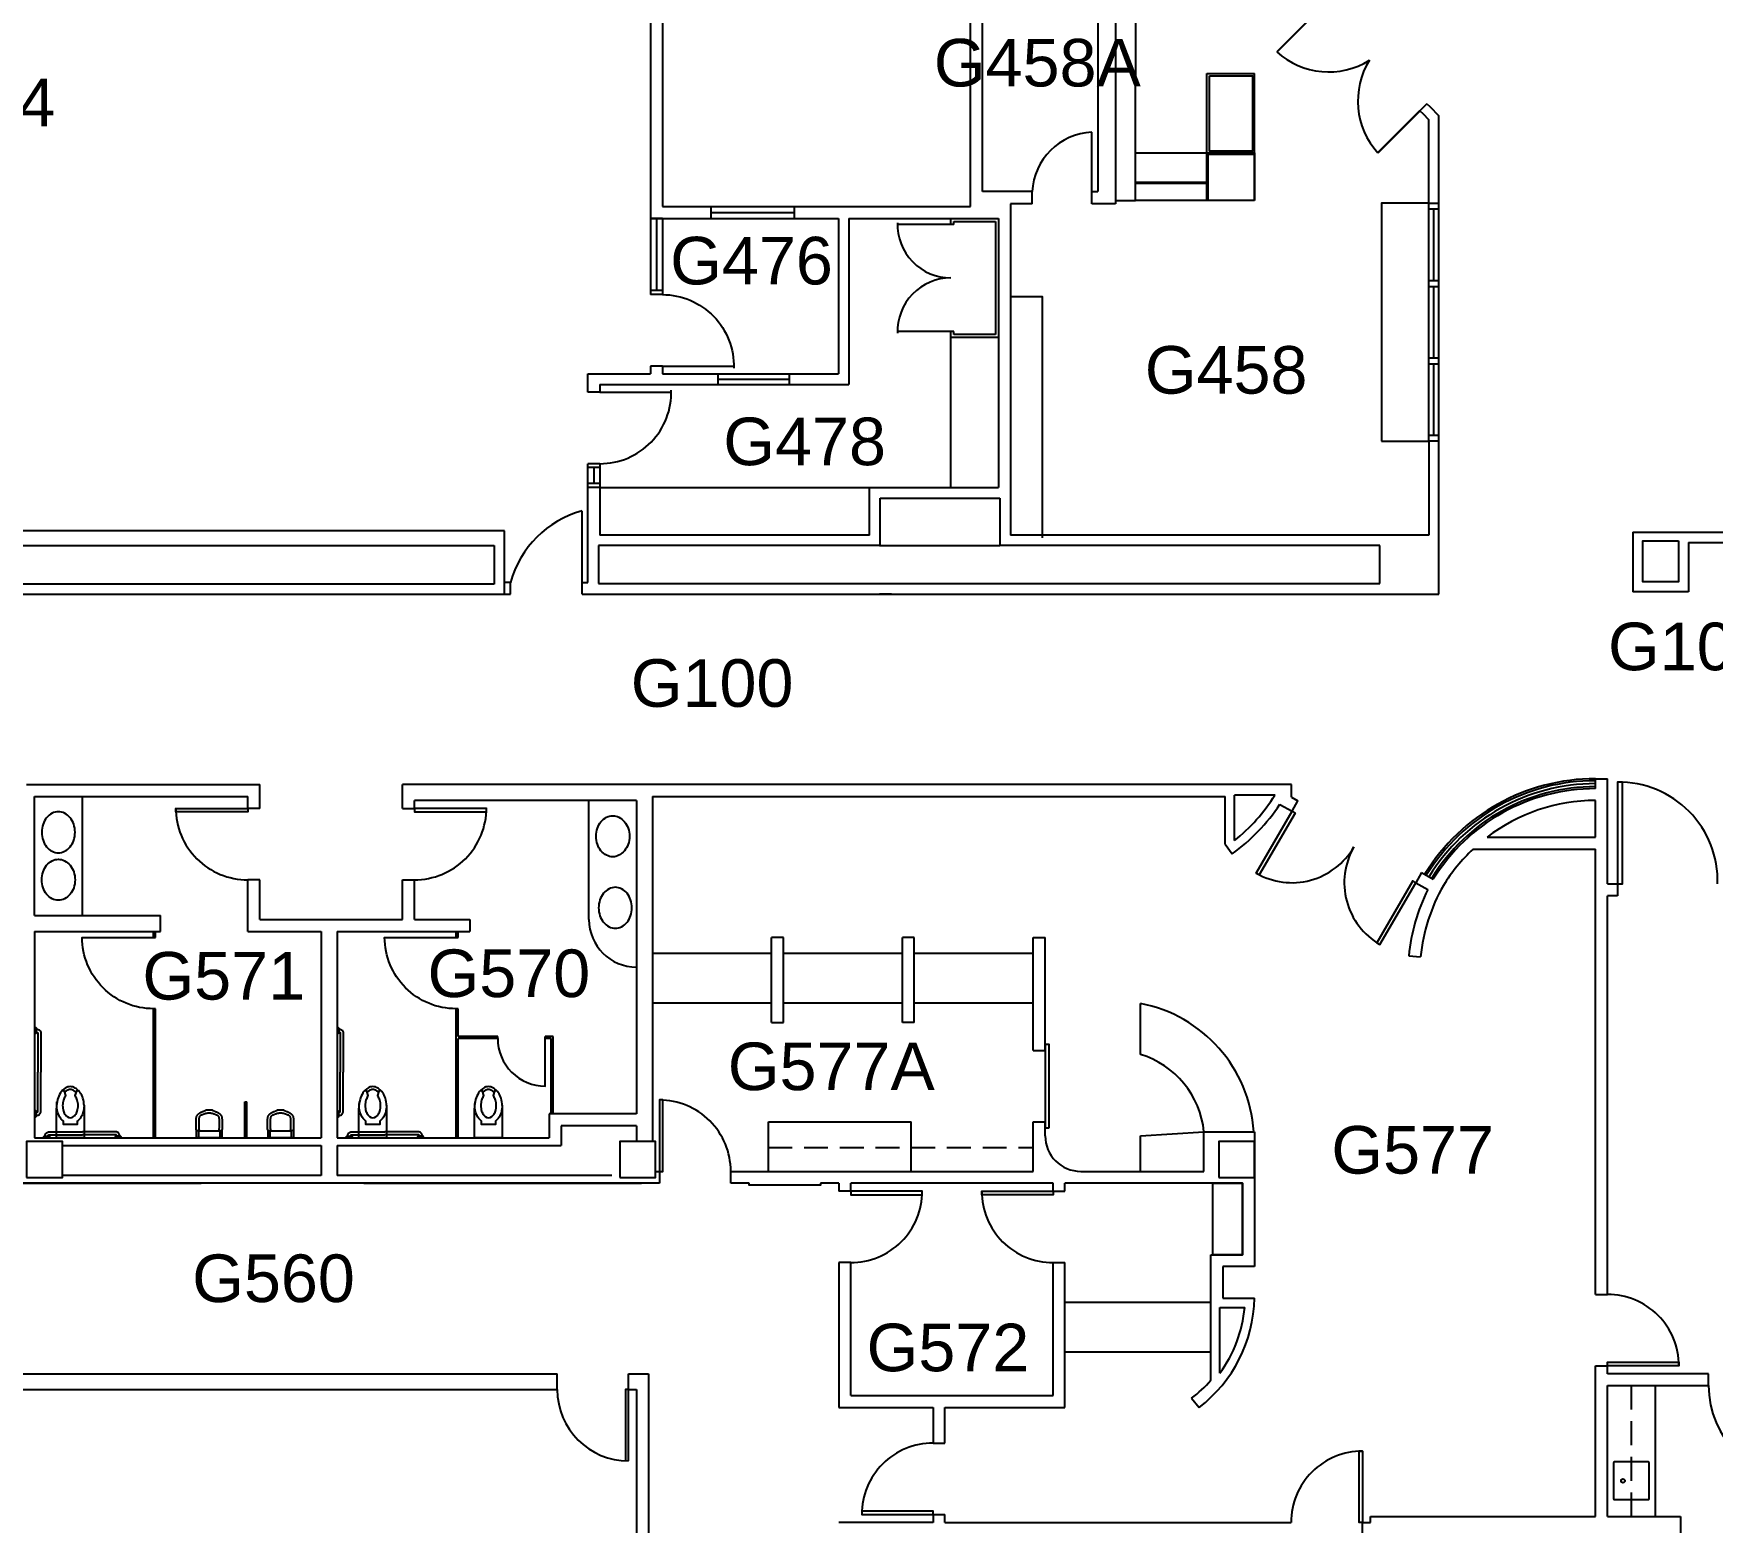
# Model space of a CAD drawing. Header units: inches. Extents: x -3386 to 4701, y -741 to 3764.
# Drawn here: x 1174 to 2020, y 1178 to 1929 of the extents above; entities that cross this region are included whole.
import ezdxf
from ezdxf.enums import TextEntityAlignment as Align

# ---------------------------------------------------------------- set-up
doc = ezdxf.new("R2010")
doc.units = ezdxf.units.IN
doc.header["$LTSCALE"] = 96
doc.header["$MEASUREMENT"] = 0
doc.linetypes.add('HIDDEN2', pattern=[0.1875, 0.125, -0.0625])
doc.layers.get('0').update_dxf_attribs({"linetype": 'CONTINUOUS'})
for name, color, linetype in [('A-ANNO-ROOM', 4, 'CONTINUOUS'), ('A-COLS', 5, 'CONTINUOUS'), ('A-DOOR', 2, 'CONTINUOUS'), ('A-FLOR-CASE', 3, 'CONTINUOUS'), ('A-FLOR-CASE-UPPR', 3, 'HIDDEN2'), ('A-FLOR-PFIX', 2, 'CONTINUOUS'), ('A-GLAZ', 2, 'CONTINUOUS'), ('A-GLAZ-SILL', 1, 'CONTINUOUS'), ('A-SHAFT', 1, 'CONTINUOUS'), ('A-WALL-FULL', 6, 'CONTINUOUS')]:
    doc.layers.add(name, color=color, linetype=linetype)
doc.styles.add('ARIAL', font='arial.ttf')

# ---------------------------------------------------------------- blocks, each defined once
blk = doc.blocks.new('90S1')
blk.add_line((-0.5, 0), (-0.5, 1))
blk.add_arc((-0.5, 0), 1, 0, 91.707)
blk = doc.blocks.new('90D1')
for p, q in [((-0.5, 0), (-0.5, 0.5)), ((0.5, 0), (0.5, 0.5))]:
    blk.add_line(p, q)
for centre, start, end in [((-0.5, 0), 0, 91.707), ((0.5, 0), 88.293, 180)]:
    blk.add_arc(centre, 0.5, start, end)
blk = doc.blocks.new('A$C701A6502')
for p, q in [((0, 9.02), (0, -9.02)), ((17.5, 9.5), (0.48, 9.5)), ((17.97, -9.02), (17.97, 9.02)), ((0.48, -9.5), (17.5, -9.5))]:
    blk.add_line(p, q)
blk.add_circle((4.78, 0), 0.955)
for centre, start, end in [((0.48, 9.02), 90, 180), ((17.5, 9.02), 0, 90), ((0.48, -9.02), 180, 270), ((17.5, -9.02), 270, 0)]:
    blk.add_arc(centre, 0.477, start, end)
blk = doc.blocks.new('LAVM1')
blk.add_lwpolyline([(12, -10.3, 0.118418), (15.12, -9.55, 0.104636), (17.94, -7.27, 0.089656), (19.73, -4.01, 0.081336), (20.4, 0.04, 0.081336), (19.73, 4.08, 0.089656), (17.94, 7.34, 0.104636), (15.12, 9.62, 0.118418), (12, 10.37, 0.118418), (8.88, 9.62, 0.104636), (6.06, 7.34, 0.089656), (4.27, 4.08, 0.081336), (3.6, 0.04, 0.081336), (4.27, -4.01, 0.089656), (6.06, -7.27, 0.104636), (8.88, -9.55, 0.118418)], format="xyb", close=True)
blk = doc.blocks.new('P6540017')
for p, q in [((-6.476668, -3.999249), (-6.476668, 0)), ((6.476668, 0), (-6.476668, 0)), ((-5.384939, -3.41854), (-5.40165, 0)), ((5.384939, -3.41854), (5.40165, 0)), ((6.476668, -3.999249), (6.476668, 0))]:
    blk.add_line(p, q)
blk.add_lwpolyline([(1.276042, -13.989583), (1.360779, -13.985006), (1.427572, -13.978353), (1.482402, -13.968526), (1.53125, -13.954427), (1.580098, -13.934957), (1.634928, -13.909017), (1.701721, -13.875509), (1.786458, -13.833333), (1.893688, -13.781774), (2.022228, -13.721642), (2.169462, -13.654128), (2.332774, -13.580424), (2.509547, -13.501724), (2.697167, -13.419218), (2.893016, -13.3341), (3.09448, -13.247561), (3.299165, -13.160467), (3.505566, -13.072377), (3.712402, -12.982523), (3.918392, -12.89014), (4.122254, -12.794459), (4.322706, -12.694713), (4.518468, -12.590135), (4.708258, -12.479957), (4.890897, -12.363609), (5.06562, -12.2413), (5.231764, -12.113435), (5.388667, -11.980421), (5.535666, -11.842662), (5.6721, -11.700564), (5.797305, -11.554532), (5.910619, -11.404973), (6.011604, -11.252328), (6.100715, -11.097186), (6.178631, -10.940173), (6.246033, -10.781915), (6.3036, -10.623037), (6.352012, -10.464164), (6.391948, -10.305923), (6.424087, -10.14894), (6.449144, -9.993656), (6.467974, -9.839783), (6.481466, -9.686848), (6.490511, -9.534381), (6.495997, -9.381908), (6.498814, -9.228958), (6.499852, -9.07506), (6.5, -8.91974), (6.5, -8.762657), (6.5, -8.603988), (6.5, -8.444041), (6.5, -8.283123), (6.5, -8.121541), (6.5, -7.959603), (6.5, -7.797616), (6.5, -7.635888), (6.5, -7.474725), (6.5, -7.314428), (6.5, -7.155297), (6.5, -6.997633), (6.5, -6.841736), (6.5, -6.687906), (6.5, -6.536444), (6.5, -6.38765), (6.5, -6.241782), (6.5, -6.098929), (6.5, -5.95914), (6.5, -5.822462), (6.5, -5.688944), (6.5, -5.558632), (6.5, -5.431575), (6.5, -5.307821), (6.5, -5.187415), (6.5, -5.070397), (6.5, -4.956807), (6.5, -4.846681), (6.5, -4.740059), (6.5, -4.636978), (6.5, -4.537478), (6.5, -4.441595), (6.49985, -4.34941), (6.498802, -4.261162), (6.495957, -4.177131), (6.490416, -4.097598), (6.481281, -4.022843), (6.467653, -3.953146), (6.448634, -3.888788), (6.423326, -3.830049), (6.390869, -3.777062), (6.350565, -3.729372), (6.301755, -3.686374), (6.243779, -3.647466), (6.175979, -3.612045), (6.097695, -3.579508), (6.008268, -3.549251), (5.90704, -3.52067), (5.79357, -3.493281), (5.668293, -3.467064), (5.531865, -3.442117), (5.384939, -3.41854), (5.228171, -3.396431), (5.062214, -3.375888), (4.887724, -3.357009), (4.705355, -3.339894), (4.515863, -3.324608), (4.320419, -3.311087), (4.120293, -3.299237), (3.916757, -3.28896), (3.711082, -3.280161), (3.504541, -3.272744), (3.298405, -3.266613), (3.093945, -3.261673), (2.892159, -3.25782), (2.692953, -3.254924), (2.495958, -3.25285), (2.300806, -3.251459), (2.107127, -3.250616), (1.914554, -3.250182), (1.722718, -3.250023), (1.53125, -3.25), (1.339844, -3.25), (1.148438, -3.25), (0.957031, -3.25), (0.765625, -3.25), (0.574219, -3.25), (0.382813, -3.25), (0.191406, -3.25), (0, -3.25), (-0.191406, -3.25), (-0.382813, -3.25), (-0.574219, -3.25), (-0.765625, -3.25), (-0.957031, -3.25), (-1.148438, -3.25), (-1.339844, -3.25), (-1.53125, -3.25), (-1.722718, -3.250023), (-1.914554, -3.250182), (-2.107127, -3.250616), (-2.300806, -3.251459), (-2.495958, -3.25285), (-2.692953, -3.254924), (-2.892159, -3.25782), (-3.093945, -3.261673), (-3.298405, -3.266613), (-3.504541, -3.272744), (-3.711082, -3.280161), (-3.916757, -3.28896), (-4.120293, -3.299237), (-4.320419, -3.311087), (-4.515863, -3.324608), (-4.705355, -3.339894), (-4.887724, -3.357009), (-5.062214, -3.375888), (-5.228171, -3.396431), (-5.384939, -3.41854), (-5.531865, -3.442117), (-5.668293, -3.467064), (-5.79357, -3.493281), (-5.90704, -3.52067), (-6.008268, -3.549251), (-6.097695, -3.579508), (-6.175979, -3.612045), (-6.243779, -3.647466), (-6.301755, -3.686374), (-6.350565, -3.729372), (-6.390869, -3.777062), (-6.423326, -3.830049), (-6.448634, -3.888788), (-6.467653, -3.953146), (-6.481281, -4.022843), (-6.490416, -4.097598), (-6.495957, -4.177131), (-6.498802, -4.261162), (-6.49985, -4.34941), (-6.5, -4.441595), (-6.5, -4.537478), (-6.5, -4.636978), (-6.5, -4.740059), (-6.5, -4.846681), (-6.5, -4.956807), (-6.5, -5.070397), (-6.5, -5.187415), (-6.5, -5.307821), (-6.5, -5.431575), (-6.5, -5.558632), (-6.5, -5.688944), (-6.5, -5.822462), (-6.5, -5.95914), (-6.5, -6.098929), (-6.5, -6.241782), (-6.5, -6.38765), (-6.5, -6.536444), (-6.5, -6.687906), (-6.5, -6.841736), (-6.5, -6.997633), (-6.5, -7.155297), (-6.5, -7.314428), (-6.5, -7.474725), (-6.5, -7.635888), (-6.5, -7.797616), (-6.5, -7.959603), (-6.5, -8.121541), (-6.5, -8.283123), (-6.5, -8.444041), (-6.5, -8.603988), (-6.5, -8.762657), (-6.5, -8.91974), (-6.499852, -9.07506), (-6.498814, -9.228958), (-6.495997, -9.381908), (-6.490511, -9.534381), (-6.481466, -9.686848), (-6.467974, -9.839783), (-6.449144, -9.993656), (-6.424087, -10.14894), (-6.391948, -10.305923), (-6.352012, -10.464164), (-6.3036, -10.623037), (-6.246033, -10.781915), (-6.178631, -10.940173), (-6.100715, -11.097186), (-6.011604, -11.252328), (-5.910619, -11.404973), (-5.797305, -11.554532), (-5.6721, -11.700564), (-5.535666, -11.842662), (-5.388667, -11.980421), (-5.231764, -12.113435), (-5.06562, -12.2413), (-4.890897, -12.363609), (-4.708258, -12.479957), (-4.518468, -12.590135), (-4.322706, -12.694713), (-4.122254, -12.794459), (-3.918392, -12.89014), (-3.712402, -12.982523), (-3.505566, -13.072377), (-3.299165, -13.160467), (-3.09448, -13.247561), (-2.893016, -13.3341), (-2.697167, -13.419218), (-2.509547, -13.501724), (-2.332774, -13.580424), (-2.169462, -13.654128), (-2.022228, -13.721642), (-1.893688, -13.781774), (-1.786458, -13.833333), (-1.701721, -13.875509), (-1.634928, -13.909017), (-1.580098, -13.934957), (-1.53125, -13.954427), (-1.482402, -13.968526), (-1.427572, -13.978353), (-1.360779, -13.985006), (-1.276042, -13.989583), (-1.168874, -13.993022), (-1.040771, -13.995605), (-0.894725, -13.997457), (-0.733724, -13.998698), (-0.56076, -13.999451), (0.816388, -13.999451)], close=True)
for points in [[(-4.654867, -3.332896), (-4.730614, -3.414787), (-4.800969, -3.527046), (-4.855377, -3.655759), (-4.896349, -3.80114), (-4.926393, -3.963399), (-4.948019, -4.142748), (-4.963736, -4.339399), (-4.975706, -4.55286), (-4.984701, -4.77983), (-4.991147, -5.016303), (-4.995467, -5.258276), (-4.998088, -5.501744), (-4.999433, -5.742701), (-4.999929, -5.977144), (-5, -6.201067), (-5, -6.411408), (-5, -6.608866), (-5, -6.795085), (-5, -6.971706), (-5, -7.140372), (-5, -7.302723), (-5, -7.460404), (-5, -7.615055), (-5, -7.768075), (-5, -7.91989), (-5, -8.070678), (-5, -8.220623), (-5, -8.369903), (-5, -8.518701), (-5, -8.667198), (-5, -8.815573), (-4.999852, -8.964016), (-4.998814, -9.112748), (-4.995997, -9.261994), (-4.990511, -9.411985), (-4.981466, -9.562947), (-4.967974, -9.715108), (-4.949144, -9.868696), (-4.924087, -10.02394), (-4.891875, -10.180704), (-4.851431, -10.337412), (-4.801639, -10.492123), (-4.741385, -10.642897), (-4.669552, -10.787794), (-4.585026, -10.924875), (-4.48669, -11.0522), (-4.37343, -11.167829), (-4.244635, -11.27051), (-4.101709, -11.36175), (-3.94656, -11.443743), (-3.781098, -11.518683), (-3.607232, -11.588764), (-3.42687, -11.65618), (-3.241922, -11.723126), (-3.054295, -11.791796), (-2.865597, -11.863734), (-2.676226, -11.93788), (-2.486278, -12.012524), (-2.295849, -12.085954), (-2.105036, -12.15646), (-1.913934, -12.222333), (-1.72264, -12.281861), (-1.53125, -12.333333), (-1.339844, -12.375488), (-1.148438, -12.408854), (-0.957031, -12.434408), (-0.765625, -12.453125), (-0.574219, -12.465983), (-0.382813, -12.473958), (-0.191406, -12.478027), (0, -12.479167), (0.191406, -12.478027), (0.382813, -12.473958), (0.574219, -12.465983), (0.765625, -12.453125), (0.957031, -12.434408), (1.148438, -12.408854), (1.339844, -12.375488), (1.53125, -12.333333)], [(1.53125, -12.333333), (1.72264, -12.281861), (1.913934, -12.222333), (2.105036, -12.15646), (2.295849, -12.085954), (2.486278, -12.012524), (2.676226, -11.93788), (2.865597, -11.863734), (3.054295, -11.791796), (3.241922, -11.723126), (3.42687, -11.65618), (3.607232, -11.588764), (3.781098, -11.518683), (3.94656, -11.443743), (4.101709, -11.36175), (4.244635, -11.27051), (4.37343, -11.167829), (4.48669, -11.0522), (4.585026, -10.924875), (4.669552, -10.787794), (4.741385, -10.642897), (4.801639, -10.492123), (4.851431, -10.337412), (4.891875, -10.180704), (4.924087, -10.02394), (4.949144, -9.868696), (4.967974, -9.715108), (4.981466, -9.562947), (4.990511, -9.411985), (4.995997, -9.261994), (4.998814, -9.112748), (4.999852, -8.964016), (5, -8.815573), (5, -8.667198), (5, -8.518701), (5, -8.369903), (5, -8.220623), (5, -8.070678), (5, -7.91989), (5, -7.768075), (5, -7.615055), (5, -7.460404), (5, -7.302723), (5, -7.140372), (5, -6.971706), (5, -6.795085), (5, -6.608866), (5, -6.411408), (5, -6.201067), (4.999929, -5.977144), (4.999433, -5.742701), (4.998088, -5.501744), (4.995467, -5.258276), (4.991147, -5.016303), (4.984701, -4.77983), (4.975706, -4.55286), (4.963736, -4.339399), (4.948019, -4.142748), (4.926393, -3.963399), (4.896349, -3.80114), (4.855377, -3.655759), (4.800969, -3.527046), (4.730614, -3.414787), (4.657301, -3.335527)]]:
    blk.add_lwpolyline(points)
blk = doc.blocks.new('P2477016')
for p, q in [((-3.603083, -23.831759), (-3.603083, -23.831759)), ((-2.504894, -21.068753), (-2.504894, -21.068753))]:
    blk.add_line(p, q)
for points in [[(-6.93083, -16.399601, -0.022673), (-7, -14.875), (-7, 0), (-3.020761, 0), (0, 0), (3.020761, 0), (7, 0), (7, -14.875)], [(-6.937926, -16.211212, -0.074934), (-6.387938, -12.562014, -0.085426), (-4.920528, -9.670474, -0.066386), (-3.550098, -8.264603), (-3.550098, -6.711212), (3.449902, -6.711212), (3.449902, -8.264603, -0.066386), (4.820333, -9.670474, -0.085426), (6.287743, -12.562014, -0.111314), (6.709134, -17.991061)], [(3.991504, -23.722377, -0.562484), (3.158962, -23.529526), (2.424162, -21.300368, -0.238976), (2.492058, -20.853364, 0.08035), (3.421006, -18.976205, 0.074934), (3.837731, -16.211212, 0.074934), (3.421006, -13.446218, 0.085426), (2.414145, -11.462194, 0.066386), (1.597345, -10.624271, 0.330534), (-1.69754, -10.624271, 0.066386), (-2.51434, -11.462194, 0.085426), (-3.521201, -13.446218, 0.074934), (-3.937926, -16.211212, 0.074934), (-3.521201, -18.976205, 0.08035), (-2.592253, -20.853364, -0.238976), (-2.524357, -21.300368), (-3.250575, -23.503493, -0.549653), (-4.069149, -23.710095)], [(0, -25.75, 0.143932), (2.498761, -25.015482, 0.107177), (4.949747, -22.564786, 0.077997), (6.431696, -19.212481, 0.065232), (7, -14.875)], [(-4.023967, -23.748064, 0.06085), (-2.498761, -25.015482, 0.143932), (0, -25.75)], [(-2.976493, -22.67201, 0.063273), (-1.687041, -23.754089, 0.143932), (0, -24.25)], [(0, -24.25, 0.143932), (1.687041, -23.754089, 0.059203), (2.902316, -22.750942)]]:
    blk.add_lwpolyline(points, format="xyb")
for centre, radius, start, end in [((5.443363, -16.211212), 12.38129, 180, 197.141641), ((2.746106, -17.043143), 9.558648, 197.141641, 216.672481), ((1.035634, -18.316811), 7.426057, 216.672481, 226.574161)]:
    blk.add_arc(centre, radius, start, end)
blk = doc.blocks.new('TRA_GrabBar_42')
for points in [[(0, 22.5), (0.5, 22.5), (0.75, 22.25), (0.75, 19.75), (0.5, 19.5), (0, 19.5)], [(0, -22.5), (0.5, -22.5), (0.75, -22.25), (0.75, -19.75), (0.5, -19.5), (0, -19.5)]]:
    blk.add_lwpolyline(points)
for points in [[(0.75, 21.75), (1, 21.75, -0.414214), (3, 19.75), (3, 0)], [(0.75, 20.25), (1, 20.25, -0.414214), (1.5, 19.75), (1.5, 0)], [(0.75, -20.25), (1, -20.25, 0.414214), (1.5, -19.75), (1.5, 0)], [(0.75, -21.75), (1, -21.75, 0.414214), (3, -19.75), (3, 0)]]:
    blk.add_lwpolyline(points, format="xyb")
blk = doc.blocks.new('TRA_GrabBar_36')
for points in [[(0, 19.5), (0.5, 19.5), (0.75, 19.25), (0.75, 16.75), (0.5, 16.5), (0, 16.5)], [(0, -19.5), (0.5, -19.5), (0.75, -19.25), (0.75, -16.75), (0.5, -16.5), (0, -16.5)]]:
    blk.add_lwpolyline(points)
for points in [[(0.75, 18.75), (1, 18.75, -0.414214), (3, 16.75), (3, 0)], [(0.75, 17.25), (1, 17.25, -0.414214), (1.5, 16.75), (1.5, 0)], [(0.75, -18.75), (1, -18.75, 0.414214), (3, -16.75), (3, 0)], [(0.75, -17.25), (1, -17.25, 0.414214), (1.5, -16.75), (1.5, 0)]]:
    blk.add_lwpolyline(points, format="xyb")
blk = doc.blocks.new('TRA_GrabBar_42x36')
blk.add_blockref('TRA_GrabBar_42', (0, 33))
at = {"rotation": 90}
blk.add_blockref('TRA_GrabBar_36', (24, 0), dxfattribs=at)

msp = doc.modelspace()

# ---------------------------------------------------------------- linework, layer by layer
at = {"layer": 'A-COLS'}
for points in [[(1170.5, 1352.5), (1188.5, 1352.5), (1188.5, 1370.5), (1170.5, 1370.5)], [(1469.5, 1352.5), (1487.5, 1352.5), (1487.5, 1370.5), (1469.5, 1370.5)], [(1771.5, 1352.5), (1789.5, 1352.5), (1789.5, 1370.5), (1771.5, 1370.5)]]:
    msp.add_lwpolyline(points, close=True, dxfattribs=at)
at = {"layer": 'A-DOOR', "const_width": 1}
for points in [[(1822.02, 1941.17), (1800.81, 1919.96)], [(1872.93, 1890.26), (1851.72, 1869.05)], [(1707.5, 1849.5), (1707.5, 1879.5)], [(1450.5, 1652.5), (1450.5, 1688.5)]]:
    msp.add_lwpolyline(points, dxfattribs=at)
at = {"layer": 'A-DOOR'}
for points in [[(1972.5, 1500.5), (1974.99, 1500.5), (1974.99, 1551.81), (1972.5, 1551.81)], [(1282, 1538.51), (1282, 1536.75), (1245.65, 1536.75), (1245.65, 1538.51)], [(1366, 1538.51), (1366, 1536.75), (1402.34, 1536.75), (1402.34, 1538.51)], [(1808.45, 1537.07), (1809.96, 1536.19), (1791.96, 1505.01), (1790.45, 1505.89)], [(1870.8, 1501.07), (1869.29, 1501.94), (1851.29, 1470.76), (1852.8, 1469.89)], [(1686, 1377.5), (1686, 1419.5), (1684, 1419.5), (1684, 1377.5)], [(1489.5, 1355.5), (1491.25, 1355.5), (1491.25, 1391.5), (1489.5, 1391.5)], [(1586, 1345.5), (1586, 1343.75), (1622, 1343.75), (1622, 1345.5)], [(1688, 1345.5), (1688, 1343.75), (1652, 1343.75), (1652, 1345.5)], [(1967.5, 1257.5), (1967.5, 1259.25), (2003.5, 1259.25), (2003.5, 1257.5)], [(1844, 1178.5), (1842.25, 1178.5), (1842.25, 1214.5), (1844, 1214.5)], [(1627.5, 1182.5), (1627.5, 1184.25), (1591.5, 1184.25), (1591.5, 1182.5)]]:
    msp.add_lwpolyline(points, close=True, dxfattribs=at)
for points in [[(2023, 1500.5, 0.426394), (1972.56, 1551.81)], [(1245.65, 1538.85, 0.414214), (1282, 1502.51)], [(1366, 1502.51, 0.414214), (1402.34, 1538.85)], [(1790.45, 1505.89, 0.414214), (1839.63, 1519.07)], [(1839.63, 1519.07, 0.414214), (1852.8, 1469.89)], [(1525.5, 1355.5, 0.414214), (1489.5, 1391.5)], [(1586, 1309.5, 0.414214), (1622, 1345.5)], [(1652, 1345.5, 0.414214), (1688, 1309.5)], [(2003.5, 1257.5, 0.414214), (1967.5, 1293.5)], [(1627.5, 1218.5, 0.414214), (1591.5, 1182.5)], [(1844, 1214.5, 0.414214), (1808, 1178.5)]]:
    msp.add_lwpolyline(points, format="xyb", dxfattribs=at)
msp.add_lwpolyline([(1474, 1209.5), (1474, 1245.5), (1472.5, 1245.5), (1472.5, 1209.5)], dxfattribs=at)
for centre, radius, start, end in [((1826.96, 1948.86), 38.98, 227.85815, 301.75299), ((1880.62, 1895.2), 38.98, 148.24701, 222.14185), ((1709.09, 1847.91), 31.63, 92.88296, 177.11704), ((1464, 1639), 51.31, 105.25512, 164.74488), ((1474, 1245.5), 36, 180, 270), ((2066.5, 1247.5), 48, 180, 269.86441)]:
    msp.add_arc(centre, radius, start, end, dxfattribs=at)
at = {"layer": 'A-FLOR-CASE'}
for p, q in [((1765.52, 1845.11), (1765.52, 1909.14)), ((1765.52, 1909.14), (1789.52, 1909.14)), ((1789.52, 1845.11), (1789.52, 1909.14)), ((1729.52, 1845.11), (1729.52, 1869.11)), ((1636.5, 1836), (1660.5, 1836)), ((1636.5, 1833), (1636.5, 1836)), ((1638, 1833), (1636.5, 1833)), ((1638, 1834.5), (1659, 1834.5)), ((1638, 1833), (1638, 1834.5)), ((1652.38, 1836), (1660.5, 1836)), ((1659, 1834.5), (1659, 1777.5)), ((1660.5, 1836), (1660.5, 1776)), ((1636.5, 1776), (1636.5, 1779)), ((1638, 1779), (1636.5, 1779)), ((1638, 1777.5), (1638, 1779)), ((1659, 1777.5), (1638, 1777.5)), ((1636.5, 1700.35), (1636.5, 1776)), ((1660.5, 1776), (1636.5, 1776)), ((1459.5, 1700.35), (1595.5, 1700.35)), ((1486, 1465.5), (1546, 1465.5)), ((1552, 1465.5), (1612, 1465.5)), ((1618, 1465.5), (1678, 1465.5)), ((1486, 1440.5), (1546, 1440.5)), ((1552, 1440.5), (1612, 1440.5)), ((1618, 1440.5), (1678, 1440.5)), ((1732.01, 1414.46), (1732.01, 1440.18)), ((1544.5, 1380.5), (1616.5, 1380.5)), ((1544.5, 1355.5), (1544.5, 1380.5)), ((1616.5, 1355.5), (1616.5, 1380.5)), ((1732.01, 1373.5), (1764, 1375.47)), ((1732.01, 1355.5), (1732.01, 1373.5)), ((1694, 1289.5), (1767.5, 1289.5)), ((1694, 1264.5), (1767.5, 1264.5)), ((1991.5, 1247.52), (1991.5, 1181.5))]:
    msp.add_line(p, q, dxfattribs=at)
for points in [[(1766.79, 1907.87), (1788.5, 1907.87), (1788.5, 1869.87), (1766.79, 1869.87)], [(1789.52, 1845.11), (1729.52, 1845.11), (1729.52, 1869.11), (1789.52, 1869.11)], [(1729.52, 1854.34), (1765.52, 1854.34), (1765.52, 1853.52), (1729.52, 1853.52)], [(1853.51, 1723.76), (1877.51, 1723.76), (1877.51, 1843.76), (1853.51, 1843.76)]]:
    msp.add_lwpolyline(points, close=True, dxfattribs=at)
for points in [[(1766.15, 1845.11), (1766.15, 1868.33), (1789.52, 1868.33)], [(1666.5, 1796.58), (1682.55, 1796.58), (1682.55, 1674.92)]]:
    msp.add_lwpolyline(points, dxfattribs=at)
for centre, radius, start, end in [((1961.46, 1452.5), 101, 89.97446, 148.3689), ((1961.46, 1452.5), 100, 89.97497, 148.3689), ((1961.46, 1452.5), 98.5, 89.97459, 148.3689), ((1961.46, 1452.5), 97, 89.97446, 148.3689), ((1718.78, 1370.93), 70.5, 3.7189, 79.18731), ((1718.78, 1370.93), 45.5, 5.76795, 73.10162)]:
    msp.add_arc(centre, radius, start, end, dxfattribs=at)
at = {"layer": 'A-FLOR-CASE-UPPR'}
for p, q in [((1544.5, 1367.5), (1678, 1367.5)), ((1979.5, 1247.52), (1979.5, 1181.5))]:
    msp.add_line(p, q, dxfattribs=at)
at = {"layer": 'A-FLOR-PFIX'}
for p, q in [((1198.5, 1544.5), (1198.5, 1484.5)), ((1454, 1482.5), (1454, 1542.5)), ((1234.5, 1473.5), (1234.5, 1476.5)), ((1235.5, 1473.5), (1235.5, 1476.5)), ((1387, 1473.5), (1387, 1476.5)), ((1388, 1473.5), (1388, 1476.5)), ((1234.5, 1372.5), (1234.5, 1437.5)), ((1235.5, 1437.5), (1234.5, 1437.5)), ((1235.5, 1372.5), (1235.5, 1437.51)), ((1387, 1372.5), (1387, 1437.5)), ((1388, 1437.5), (1387, 1437.5)), ((1388, 1423.5), (1388, 1437.51)), ((1408.02, 1423.5), (1388, 1423.5)), ((1388, 1372.5), (1388, 1422.5)), ((1408, 1422.5), (1388, 1422.5)), ((1408, 1422.5), (1408, 1423.5)), ((1436, 1423.5), (1432, 1423.5)), ((1435, 1422.5), (1432, 1422.5)), ((1435, 1384.5), (1435, 1422.5)), ((1436, 1384.5), (1436, 1423.5)), ((1280.5, 1372.5), (1280.5, 1390.5)), ((1280.5, 1390.5), (1281.5, 1390.5)), ((1281.5, 1372.5), (1281.5, 1390.5))]:
    msp.add_line(p, q, dxfattribs=at)
for points in [[(1234.5, 1437.5, -0.414214), (1198.5, 1473.5), (1235.5, 1473.5)], [(1387, 1437.5, -0.414214), (1351, 1473.5), (1388, 1473.5)], [(1408, 1422.5, 0.414214), (1432, 1398.5), (1432, 1423.5)]]:
    msp.add_lwpolyline(points, format="xyb", dxfattribs=at)
msp.add_arc((1478, 1482.5), 24, 180, 270, dxfattribs=at)
at = {"layer": 'A-GLAZ'}
for p, q in [((1515.5, 1839), (1557.5, 1839)), ((1880.01, 1804.75), (1880.01, 1840.76)), ((1488, 1836), (1488, 1799.58)), ((1880.01, 1765.76), (1880.01, 1801.75)), ((1880.01, 1726.76), (1880.01, 1762.76)), ((1519, 1754.95), (1555, 1754.95)), ((1456.5, 1710.33), (1456.5, 1702.35))]:
    msp.add_line(p, q, dxfattribs=at)
at = {"layer": 'A-GLAZ-SILL'}
for p, q in [((1515.5, 1842), (1557.5, 1842)), ((1877.51, 1723.76), (1877.51, 1843.76)), ((1877.51, 1843.76), (1882.51, 1843.76)), ((1877.51, 1840.76), (1882.51, 1840.76)), ((1882.51, 1723.76), (1882.51, 1843.76)), ((1485, 1836), (1485, 1797.58)), ((1491, 1836), (1491, 1797.58)), ((1515.5, 1836), (1557.5, 1836)), ((1877.51, 1804.75), (1882.51, 1804.75)), ((1877.51, 1801.75), (1882.51, 1801.75)), ((1877.51, 1765.76), (1882.51, 1765.76)), ((1877.51, 1762.76), (1882.51, 1762.76)), ((1519, 1757.58), (1555, 1757.58)), ((1519, 1752.33), (1555, 1752.33)), ((1877.53, 1726.76), (1882.51, 1726.76)), ((1882.51, 1723.76), (1877.51, 1723.76)), ((1453.5, 1702.35), (1453.5, 1710.33)), ((1459.5, 1710.33), (1459.5, 1702.35))]:
    msp.add_line(p, q, dxfattribs=at)
at = {"layer": 'A-SHAFT'}
msp.add_line((1600.5, 1671.1), (1661.12, 1671.1), dxfattribs=at)
at = {"layer": 'A-WALL-FULL'}
for p, q in [((1646.38, 1842), (1646.38, 1961.5)), ((1652.38, 1849.5), (1652.38, 1962.5)), ((1710.5, 1962.5), (1710.5, 1849.5)), ((1485, 1951), (1485, 1836)), ((1491, 1951), (1491, 1842)), ((1719.5, 1950.5), (1719.5, 1843.34)), ((1729.52, 1869.11), (1729.63, 1946.14)), ((1876.47, 1893.79), (1872.93, 1890.26)), ((1872.93, 1890.26), (1874.34, 1888.84)), ((1874.34, 1888.84), (1877.51, 1885.68)), ((1876.47, 1893.79), (1877.88, 1892.38)), ((1877.88, 1892.38), (1882.51, 1887.75)), ((1882.51, 1843.76), (1882.51, 1887.75)), ((1877.51, 1843.45), (1877.51, 1885.68)), ((1677.5, 1849.5), (1652.38, 1849.5)), ((1677.5, 1843.34), (1677.5, 1849.5)), ((1707.5, 1843.34), (1707.5, 1849.5)), ((1707.5, 1849.5), (1710.5, 1849.5)), ((1491, 1842), (1515.5, 1842)), ((1515.5, 1842), (1515.5, 1836)), ((1557.5, 1842), (1557.5, 1836)), ((1557.5, 1842), (1646.38, 1842)), ((1677.5, 1843.34), (1666.5, 1843.34)), ((1666.5, 1843.34), (1666.5, 1837)), ((1666.5, 1837), (1666.5, 1676.35)), ((1719.5, 1843.34), (1707.5, 1843.34)), ((1719.5, 1845.11), (1729.52, 1845.11)), ((1485, 1836), (1515.5, 1836)), ((1491, 1836), (1485, 1836)), ((1557.5, 1836), (1579.75, 1836)), ((1579.75, 1836), (1579.75, 1757.58)), ((1585, 1836), (1585, 1752.33)), ((1585, 1836), (1652.38, 1836)), ((1660.5, 1836), (1660.5, 1700.35)), ((1491, 1799.58), (1485, 1799.58)), ((1491, 1797.58), (1485, 1797.58)), ((1485, 1761.58), (1485, 1757.58)), ((1491, 1761.58), (1485, 1761.58)), ((1491, 1761.58), (1491, 1757.58)), ((1453.5, 1757.58), (1485, 1757.58)), ((1453.5, 1748.33), (1453.5, 1757.58)), ((1459.5, 1752.33), (1459.5, 1748.33)), ((1459.5, 1752.33), (1519, 1752.33)), ((1491, 1757.58), (1519, 1757.58)), ((1519, 1757.58), (1519, 1752.33)), ((1555, 1757.58), (1555, 1752.33)), ((1555, 1757.58), (1579.75, 1757.58)), ((1555, 1752.33), (1585, 1752.33)), ((1459.5, 1748.33), (1453.5, 1748.33)), ((1877.51, 1723.76), (1877.51, 1676.35)), ((1882.51, 1646.5), (1882.51, 1723.76)), ((1459.5, 1712.33), (1453.5, 1712.33)), ((1453.5, 1710.33), (1453.5, 1712.33)), ((1459.5, 1710.33), (1453.5, 1710.33)), ((1459.5, 1712.33), (1459.5, 1710.33)), ((1453.5, 1652.5), (1453.5, 1702.35)), ((1459.5, 1702.35), (1453.5, 1702.35)), ((1459.5, 1702.35), (1459.5, 1676.35)), ((1459.5, 1700.35), (1453.5, 1700.35)), ((1595.5, 1676.35), (1595.5, 1700.35)), ((1595.5, 1700.35), (1660.5, 1700.35)), ((1600.88, 1671.1), (1600.88, 1694.97)), ((1600.88, 1694.97), (1661.12, 1694.97)), ((1661.12, 1694.97), (1661.12, 1671.1)), ((1411.5, 1678.5), (1148.5, 1678.5)), ((1411.5, 1646.5), (1411.5, 1678.5)), ((1595.5, 1676.35), (1459.5, 1676.35)), ((1877.51, 1676.35), (1666.5, 1676.35)), ((1980.31, 1677.86), (1980.31, 1647.75)), ((1980.31, 1677.86), (2104.6, 1677.86)), ((277.5, 1671.1), (1406.25, 1671.1)), ((1406.25, 1671.1), (1406.25, 1651.5)), ((1458.88, 1671.1), (1458.88, 1651.88)), ((1600.88, 1671.1), (1458.88, 1671.1)), ((1852.75, 1671.1), (1661.12, 1671.1)), ((1852.75, 1651.88), (1852.75, 1671.1)), ((2008.32, 1672.61), (2008.32, 1647.75)), ((2008.32, 1672.61), (2068.32, 1672.61)), ((1406.25, 1651.5), (265.5, 1651.5)), ((1414.5, 1652.5), (1411.5, 1652.5)), ((1414.5, 1646.5), (1414.5, 1652.5)), ((1450.5, 1646.5), (1450.5, 1652.5)), ((1450.5, 1652.5), (1453.5, 1652.5)), ((1458.88, 1651.88), (1852.75, 1651.88)), ((319.5, 1646.5), (1411.5, 1646.5)), ((1411.5, 1646.5), (1414.5, 1646.5)), ((1450.5, 1646.5), (1882.51, 1646.5)), ((1606.5, 1646.5), (1600.5, 1646.5)), ((2008.32, 1647.75), (1980.31, 1647.75)), ((1170.5, 1550.5), (1288, 1550.5)), ((1288, 1538.51), (1288, 1550.5)), ((1360, 1538.51), (1360, 1550.5)), ((1808.12, 1550.5), (1360, 1550.5)), ((1808.12, 1544.18), (1808.12, 1550.5)), ((1961.5, 1548.5), (1961.5, 1553.5)), ((1961.5, 1553.5), (1967.5, 1553.5)), ((1967.5, 1500.5), (1967.5, 1553.5)), ((1174.5, 1544.5), (1282, 1544.5)), ((1174.5, 1484.5), (1174.5, 1544.5)), ((1282, 1538.51), (1282, 1544.5)), ((1366, 1538.51), (1366, 1542.5)), ((1478, 1542.5), (1366, 1542.5)), ((1478, 1542.5), (1478, 1384.5)), ((1486, 1544.5), (1774.8, 1544.5)), ((1486, 1544.5), (1486, 1370.5)), ((1774.8, 1520.5), (1774.8, 1544.5)), ((1779.42, 1522.28), (1779.42, 1545.25)), ((1799.88, 1545.25), (1779.42, 1545.25)), ((1802.37, 1540.57), (1808.45, 1537.07)), ((1808.12, 1544.18), (1811.45, 1542.26)), ((1808.45, 1537.07), (1811.45, 1542.26)), ((1961.5, 1523.97), (1961.5, 1542.5)), ((1288, 1538.51), (1282, 1538.51)), ((1360, 1538.51), (1366, 1538.51)), ((1906.76, 1523.97), (1961.5, 1523.97)), ((1774.8, 1520.5), (1778.29, 1515.62)), ((1899.71, 1517.97), (1961.5, 1517.97)), ((1961.5, 1293.5), (1961.5, 1517.97)), ((1282, 1476.5), (1282, 1502.51)), ((1288, 1502.51), (1282, 1502.51)), ((1288, 1482.5), (1288, 1502.51)), ((1360, 1482.5), (1360, 1502.51)), ((1360, 1502.51), (1366, 1502.51)), ((1366, 1482.5), (1366, 1502.51)), ((1873.8, 1506.26), (1870.8, 1501.07)), ((1870.8, 1501.07), (1876.88, 1497.56)), ((1873.8, 1506.26), (1879.67, 1502.77)), ((1967.5, 1500.5), (1972.5, 1500.5)), ((1972.5, 1500.5), (1972.5, 1494.5)), ((1967.5, 1293.5), (1967.5, 1494.5)), ((1972.5, 1494.5), (1967.5, 1494.5)), ((1174.5, 1484.5), (1238, 1484.5)), ((1238, 1476.5), (1238, 1484.5)), ((1288, 1482.5), (1360, 1482.5)), ((1366, 1482.5), (1394, 1482.5)), ((1394, 1482.5), (1394, 1476.5)), ((1174.5, 1476.5), (1238, 1476.5)), ((1174.5, 1476.5), (1174.5, 1372.5)), ((1282, 1476.5), (1319, 1476.5)), ((1319, 1476.5), (1319, 1372.5)), ((1327, 1476.5), (1394, 1476.5)), ((1327, 1476.5), (1327, 1372.5)), ((1546, 1430.5), (1546, 1473.5)), ((1552, 1473.5), (1546, 1473.5)), ((1552, 1430.5), (1552, 1473.5)), ((1612, 1430.5), (1612, 1473.5)), ((1618, 1473.5), (1612, 1473.5)), ((1618, 1430.5), (1618, 1473.5)), ((1678, 1416.5), (1678, 1473.5)), ((1678, 1473.5), (1684, 1473.5)), ((1684, 1416.5), (1684, 1473.5)), ((1867.31, 1464.22), (1873.28, 1463.64)), ((1546, 1430.5), (1552, 1430.5)), ((1618, 1430.5), (1612, 1430.5)), ((1678, 1416.5), (1684, 1416.5)), ((1478, 1384.5), (1434, 1384.5)), ((1434, 1384.5), (1434, 1372.5)), ((1678, 1355.5), (1678, 1380.5)), ((1678, 1380.5), (1684, 1380.5)), ((1684, 1373.5), (1684, 1380.5)), ((1174.5, 1372.5), (1319, 1372.5)), ((1327, 1372.5), (1434, 1372.5)), ((1478, 1378.5), (1440, 1378.5)), ((1440, 1378.5), (1440, 1368.5)), ((1478, 1378.5), (1478, 1370.5)), ((1764, 1355.5), (1764, 1375.5)), ((1764, 1375.5), (1789.5, 1375.5)), ((1789.5, 1375.5), (1789.5, 1307.5)), ((1188.5, 1368.5), (1319, 1368.5)), ((1319, 1368.5), (1319, 1353.5)), ((1327, 1368.5), (1327, 1353.5)), ((1327, 1368.5), (1440, 1368.5)), ((1487.5, 1355.5), (1489.5, 1355.5)), ((1489.5, 1355.5), (1489.5, 1349.5)), ((1702, 1355.5), (1764, 1355.5)), ((1489.5, 1349.5), (1134.42, 1349.5)), ((1140.42, 1349.5), (1258.5, 1349.5)), ((1319, 1353.5), (1188.5, 1353.5)), ((1465.5, 1353.5), (1327, 1353.5)), ((1340.5, 1349.5), (1480.5, 1349.5)), ((1534.75, 1349.5), (1525.5, 1349.5)), ((1580, 1349.5), (1570.75, 1349.5)), ((1580, 1349.5), (1580, 1345.5)), ((1586, 1345.5), (1586, 1349.5)), ((1688, 1349.5), (1586, 1349.5)), ((1688, 1345.5), (1688, 1349.5)), ((1783.5, 1349.5), (1694, 1349.5)), ((1694, 1345.5), (1694, 1349.5)), ((1783.5, 1313.5), (1783.5, 1349.5)), ((1586, 1345.5), (1580, 1345.5)), ((1688, 1345.5), (1694, 1345.5)), ((1767.5, 1250.19), (1767.5, 1313.5)), ((1767.5, 1313.5), (1783.5, 1313.5)), ((1580, 1309.5), (1580, 1236.5)), ((1586, 1309.5), (1580, 1309.5)), ((1586, 1242.56), (1586, 1309.5)), ((1688, 1309.5), (1694, 1309.5)), ((1688, 1242.56), (1688, 1309.5)), ((1694, 1236.5), (1694, 1309.5)), ((1789.5, 1307.5), (1773.5, 1307.5)), ((1773.5, 1307.5), (1773.5, 1291.5)), ((1772.12, 1286.88), (1784.61, 1286.88)), ((1772.12, 1253.78), (1772.12, 1286.88)), ((1773.5, 1291.5), (1789.49, 1291.5)), ((1961.5, 1293.5), (1967.5, 1293.5)), ((1134.42, 1253.5), (1438, 1253.5)), ((1438, 1245.5), (1438, 1253.5)), ((1474, 1245.5), (1474, 1253.5)), ((1474, 1253.5), (1484, 1253.5)), ((1484, 1253.5), (1484, 1070.5)), ((1961.5, 1181.5), (1961.5, 1257.5)), ((1961.5, 1257.5), (1967.5, 1257.5)), ((1967.5, 1253.5), (1967.5, 1257.5)), ((1967.5, 1253.52), (2018.5, 1253.52)), ((2018.5, 1247.5), (2018.5, 1253.5)), ((1140.42, 1245.5), (1438, 1245.5)), ((1474, 1245.5), (1478, 1245.5)), ((1478, 1245.5), (1478, 1072)), ((1967.5, 1247.52), (2018.5, 1247.52)), ((1967.5, 1181.5), (1967.5, 1247.52)), ((1580, 1236.5), (1627.5, 1236.5)), ((1586, 1242.56), (1688, 1242.56)), ((1627.5, 1236.5), (1627.5, 1218.5)), ((1633.5, 1218.5), (1633.5, 1236.5)), ((1633.5, 1236.5), (1694, 1236.5)), ((1757.85, 1241.16), (1761.63, 1236.5)), ((1627.5, 1218.5), (1633.5, 1218.5)), ((1627.5, 1178.5), (1580, 1178.5)), ((1627.5, 1182.5), (1633.5, 1182.5)), ((1627.5, 1182.5), (1627.5, 1178.5)), ((1633.5, 1178.5), (1633.5, 1182.5)), ((1633.5, 1178.5), (1808, 1178.5)), ((1844, 1178.5), (1848, 1178.5)), ((1844, 1172.5), (1844, 1178.5)), ((1848, 1181.5), (1961.5, 1181.5)), ((1848, 1178.5), (1848, 1181.5)), ((1967.5, 1181.5), (2004.25, 1181.5)), ((2004.25, 1181.5), (2004.25, 1072))]:
    msp.add_line(p, q, dxfattribs=at)
for points in [[(2003.32, 1673.36), (2003.32, 1652.75), (1985.31, 1652.75), (1985.31, 1673.36), (2003.32, 1673.36)], [(1525.5, 1349.5), (1525.5, 1355.5), (1678, 1355.5)], [(1570.75, 1349.5), (1570.75, 1348.5), (1534.75, 1348.5), (1534.75, 1349.5)]]:
    msp.add_lwpolyline(points, dxfattribs=at)
msp.add_lwpolyline([(1768.5, 1349.5), (1783.5, 1349.5), (1783.5, 1313.5), (1768.5, 1313.5)], close=True, dxfattribs=at)
for centre, radius, start, end in [((1722.39, 1593.67), 96, 305.60822, 326.41958), ((1722.39, 1593.67), 91.37, 308.6157, 327.99987), ((1961.46, 1452.5), 96, 89.97393, 148.42318), ((1961.46, 1452.5), 90, 89.97446, 127.42443), ((1961.46, 1452.5), 90, 133.32371, 148.3689), ((1962.85, 1454.84), 90, 150.10564, 174.39178), ((1962.85, 1454.84), 96, 153.58042, 174.39178), ((1702, 1373.5), 18, 180, 270), ((1718.51, 1292.91), 71, 307.39081, 358.86179), ((1718.51, 1292.91), 66.38, 323.87168, 354.783), ((1718.51, 1292.91), 65, 307.23889, 318.90586)]:
    msp.add_arc(centre, radius, start, end, dxfattribs=at)

# ---------------------------------------------------------------- block references
at = {"layer": 'A-DOOR', "yscale": 36, "zscale": 36, "rotation": 270}
for p, xscale in [((1491, 1779.58), -36), ((1459.5, 1730.33), 36)]:
    msp.add_blockref('90S1', p, dxfattribs=dict(at, xscale=xscale))
at = {"layer": 'A-FLOR-CASE', "xscale": 54, "yscale": 54, "zscale": 54, "rotation": 90}
msp.add_blockref('90D1', (1636.5, 1806), dxfattribs=at)
at = {"layer": 'A-FLOR-PFIX', "rotation": 180}
for name, p in [('LAVM1', (1198.5, 1526.5)), ('P2477016', (1192.5, 1372.5)), ('P2477016', (1345.01, 1372.5)), ('P2477016', (1403.31, 1372.5))]:
    msp.add_blockref(name, p, dxfattribs=at)
at = {"layer": 'A-FLOR-PFIX', "xscale": -1, "rotation": 180}
for name, p in [('LAVM1', (1454, 1524.5)), ('P6540017', (1262.5, 1372.5)), ('P6540017', (1298.5, 1372.5))]:
    msp.add_blockref(name, p, dxfattribs=at)
at = {"layer": 'A-FLOR-PFIX', "xscale": -1}
msp.add_blockref('LAVM1', (1198.5, 1502.5), dxfattribs=at)
at = {"layer": 'A-FLOR-PFIX'}
for name, p in [('LAVM1', (1455.27, 1488.36)), ('TRA_GrabBar_42x36', (1174.63, 1372.5)), ('TRA_GrabBar_42x36', (1327.14, 1372.5)), ('A$C701A6502', (1970.51, 1199.5))]:
    msp.add_blockref(name, p, dxfattribs=at)

# ---------------------------------------------------------------- texts
at = {"layer": 'A-ANNO-ROOM', "style": 'ARIAL'}
for s, p in [('G458A', (1680.07, 1902.52)), ('G474', (1143.95, 1882.5)), ('G476', (1535.95, 1802.71)), ('G458', (1775.24, 1747.64)), ('G478', (1562.74, 1711.57)), ('G100A', (2019.97, 1608.18)), ('G100', (1516.09, 1589.73)), ('G571', (1269.88, 1442.12)), ('G570', (1413.62, 1443.38)), ('G577A', (1576.18, 1396.46)), ('G577', (1869.3, 1354.37)), ('G560', (1294.96, 1289.61)), ('G572', (1634.99, 1254.71))]:
    msp.add_text(s, height=24, dxfattribs=at).set_placement(p, align=Align.CENTER)

doc.saveas('drawing.dxf')
